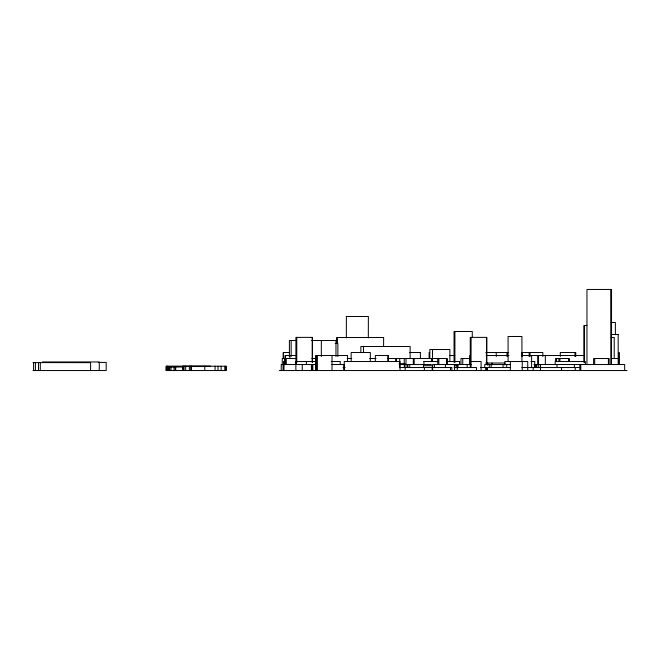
<?xml version="1.0" encoding="UTF-8"?>
<svg xmlns="http://www.w3.org/2000/svg" width="660" height="660" viewBox="0 0 660 660"><rect width="100%" height="100%" fill="white"/><g stroke="black" fill="none" stroke-linecap="round" stroke-linejoin="round"><path stroke-width="0.99" d="M346.335 316.486L368.371 316.486L368.321 337.903M611.251 322.492L615.376 322.492L615.376 334.76M586.955 325.495L584.108 325.495L584.108 362.348M611.366 334.504L618.214 334.504M312.37 362.497L312.361 337.384L295.903 337.384L295.87 370.54M611.193 337.507L614.229 337.507L614.221 358.528M296.398 340.51L289.402 340.51L289.402 356.524M311.396 340.51L335.957 340.51L335.957 356.524M335.14 343.513L337.87 343.513L337.87 356.524M289.237 352.522L283.28 352.522L283.28 358.528M409.406 352.522L420.412 352.522M485.809 352.522L508.712 352.522M521.895 352.522L542.833 352.522L542.833 356.524M295.936 355.525L285.161 355.525L285.161 364.534M449.798 355.525L454.789 355.525M469.805 355.525L469.805 364.534M486.23 355.525L508.984 355.525M521.284 355.525L584.719 355.525M285.277 358.528L282.257 358.528L282.257 364.534M296.513 358.528L286.259 358.528L286.3 364.534M311.891 358.528L316.14 358.528M347.176 358.528L351.772 358.528M369.633 358.528L376.06 358.528M387.272 358.528L447.067 358.528L447.067 364.534M470.225 358.528L460.969 358.528L460.969 364.534M611.482 358.528L618.601 358.528M285.541 361.531L283.495 361.531L283.495 364.534M315.332 361.531L295.441 361.531L295.441 364.534M331.271 361.531L340.246 361.531L340.246 364.534M423.885 361.531L438.199 361.531M446.3 361.531L459.599 361.531M471.026 361.531L481.09 361.531L481.09 370.54M530.863 361.531L534.765 361.531M42.372 361.952L99.272 361.952L99.272 370.54M98.266 362.414L106.194 362.414L106.194 370.54L33 370.54M33 362.596L90.593 362.637L90.593 370.54M485.669 363.033L504.817 363.033L504.817 364.906M399.16 363.693L405.017 363.693L405.017 367.603M315.909 364.534L311.899 364.534L311.899 370.54M331.873 364.534L343.909 364.534L343.909 370.54M399.193 364.534L404.275 364.534L404.275 367.537M404.811 364.534L431.359 364.534M456.233 364.534L432.613 364.534L432.613 370.54M471.298 364.534L456.959 364.534L456.959 367.537M510.064 364.534L484.745 364.534L484.745 367.537M533.957 364.534L624.665 364.534L624.665 370.54M423.522 365.731L432.779 365.731M454.311 365.731L457.471 365.731M210.466 366.135L166.452 366.135L166.452 370.54M205.837 366.523L165.998 366.523L165.998 370.54L226.099 370.54L226.099 366.217L182.729 366.217L182.729 370.54M183.604 366.993L168.622 366.993L168.622 370.54M343.043 367.537L345.089 367.537M399.877 367.537L451.828 367.537L451.819 370.54M454.014 367.537L476.52 367.537L476.512 370.54M480.455 367.537L486.577 367.537L486.577 370.54M510.353 367.537L487.492 367.537L487.492 370.54M521.845 367.537L580.495 367.537M279.254 370.54L627 370.54M619.311 364.534L619.344 352.522L618.618 352.522L618.601 364.534M618.461 358.528L618.461 364.534M618.164 334.504L618.214 364.361M611.506 364.378L611.539 289.459L586.955 289.459L586.955 364.394M610.731 289.459L610.822 364.378M609.122 364.534L609.122 358.528L593.604 358.528L593.604 364.534M608.413 358.528L608.413 364.534M594.693 358.528L594.693 364.534M585.362 364.534L585.362 361.531L555.184 361.531L555.184 364.534M584.215 325.495L584.215 362.348M580.775 364.534L580.775 370.54M579.86 364.534L579.86 370.54M575.759 356.524L575.759 352.522L560.299 352.522L560.299 356.524M575.281 367.537L575.281 370.54M574.934 352.522L574.934 356.524M574.365 364.534L574.365 367.537M569.093 361.531L569.093 358.528L555.547 358.528L555.547 361.531M568.912 358.528L568.912 361.531M561.569 367.537L561.561 370.54M559.944 358.528L559.944 361.531M558.855 358.528L558.855 361.531M556.99 364.534L556.99 367.537M556.553 358.528L556.553 361.531M545.341 355.525L545.341 364.534M540.532 364.534L540.532 370.54M538.7 364.534L538.7 367.537M538.164 355.525L538.164 364.534M538.024 355.525L538.024 364.534M536.869 364.534L536.869 367.537M535.961 364.534L535.961 367.537M535.045 364.534L535.045 367.537M534.732 361.531L534.765 367.537M533.214 367.537L533.214 370.54M531.605 355.525L531.605 367.537M530.029 352.522L530.029 356.524M529.18 352.522L529.18 356.524M527.728 370.54L527.728 361.531L504.867 361.531L504.867 364.534M522.241 361.531L522.241 370.54M522.093 352.522L522.093 356.524M521.928 361.523L521.928 336.484L508.076 336.484L508.101 361.523M510.353 361.531L510.353 370.54M507.268 352.522L507.268 356.524M507.169 352.522L507.169 356.524M506.69 364.534L506.69 367.537M503.035 364.534L503.035 367.537M496.196 352.522L496.287 356.524M492.013 363.033L491.964 364.906M491.147 364.534L491.147 367.537M489.316 364.534L489.316 367.537M487.715 363.033L487.715 364.906M487.567 363.033L487.567 364.906M486.709 364.51L486.725 337.384L470.258 337.384L470.258 367.521M486.676 337.384L486.659 364.51M486.428 352.522L486.428 356.524M485.661 367.537L485.661 370.54M472.296 337.664L472.271 331.501L454.055 331.501L454.055 362.315M471.116 337.384L471.026 367.537M467.173 364.534L467.173 367.537M462.759 358.528L462.759 364.534M459.55 361.531L459.599 364.534M458.032 364.534L458.032 367.537M457.306 367.537L457.314 370.54M454.905 331.501L454.905 362.315M454.567 364.534L454.567 370.54M450.466 367.537L450.466 370.54M449.881 361.531L449.881 349.519L429.833 349.519L429.833 358.528M446.878 358.528L446.878 364.534M445.417 364.534L445.417 367.537M438.834 358.528L438.834 364.534M437.728 358.528L437.728 364.534M434.445 364.534L434.445 367.537M432.514 349.519L432.465 361.531M432.176 367.537L432.176 370.54M431.566 358.528L431.566 361.531M429.115 352.522L429.115 358.528M424.388 367.537L424.388 370.54M423.935 361.531L423.885 364.534M423.472 364.534L423.472 367.537M420.379 352.522L420.412 358.528M414.191 358.528L414.191 364.534M413.317 358.528L413.317 364.534M410.14 358.528L410.14 346.516L360.863 346.516L360.863 352.522M409.753 364.534L409.753 367.537M407.921 364.534L407.921 367.537M407.014 364.534L407.014 367.537M405.999 358.528L405.999 364.534M405.182 367.537L405.182 370.54M404.242 358.528L404.242 363.528M400.026 370.54L400.026 361.531L344.239 361.531L344.239 370.54M399.721 358.528L399.696 363.528M399.696 364.534L399.696 367.537M396.091 358.528L396.115 361.531M396.049 358.528L396.049 361.531M388.162 361.531L388.162 355.525L375.35 355.525L375.35 361.531M388.063 355.525L388.063 361.531M383.6 346.516L383.625 337.507L336.955 337.507L336.955 343.513M370.334 361.531L370.367 352.522L351.137 352.522L351.17 361.531M363.512 346.516L363.512 352.522M347.564 361.531L347.564 355.525L315.554 355.525L315.554 370.54M346.385 316.486L346.343 337.903M336.988 337.507L336.988 343.513M332.021 355.525L332.021 370.54M321.329 340.51L321.329 356.524M317.386 355.525L317.386 370.54M316.47 355.525L316.47 370.54M312.815 364.534L312.815 370.54M312.345 337.384L312.304 362.497M311.421 370.54L311.421 364.534L281.234 364.534L281.234 370.54M306.413 361.531L306.413 364.534M302.272 364.534L302.272 370.54M296.761 337.384L296.761 362.497M296.348 361.531L296.348 364.534M291.159 340.51L291.159 356.524M289.88 355.525L289.93 358.528M285.31 355.525L285.31 364.534M284.914 358.528L284.98 361.531M284.386 361.531L284.386 364.534M283.981 364.534L283.981 370.54M283.363 352.522L283.363 358.528M283.066 364.534L283.066 370.54M225.918 366.217L225.918 370.54M224.812 366.217L224.812 370.54M221.141 366.217L221.141 370.54M218.014 366.217L218.014 370.54M215.069 366.217L215.069 370.54M204.781 366.217L204.781 370.54M191.367 366.217L191.367 370.54M190.814 366.217L190.814 370.54M189.346 366.217L189.346 370.54M185.666 366.217L185.666 370.54M184.016 366.217L184.016 370.54M183.001 366.217L183.001 370.54M175.708 366.993L175.708 370.54M175.255 366.993L175.255 370.54M174.05 366.993L174.05 370.54M171.031 366.993L171.031 370.54M169.678 366.993L169.678 370.54M169.224 366.993L169.224 370.54M169.075 366.993L169.075 370.54M168.77 366.993L168.77 370.54M167.764 366.135L167.764 370.54M166.741 366.135L166.741 370.54M40.301 362.637L40.301 370.54M38.511 362.637L38.511 370.54M35.409 362.596L35.409 370.54M33.602 362.596L33.602 370.54"/></g></svg>
